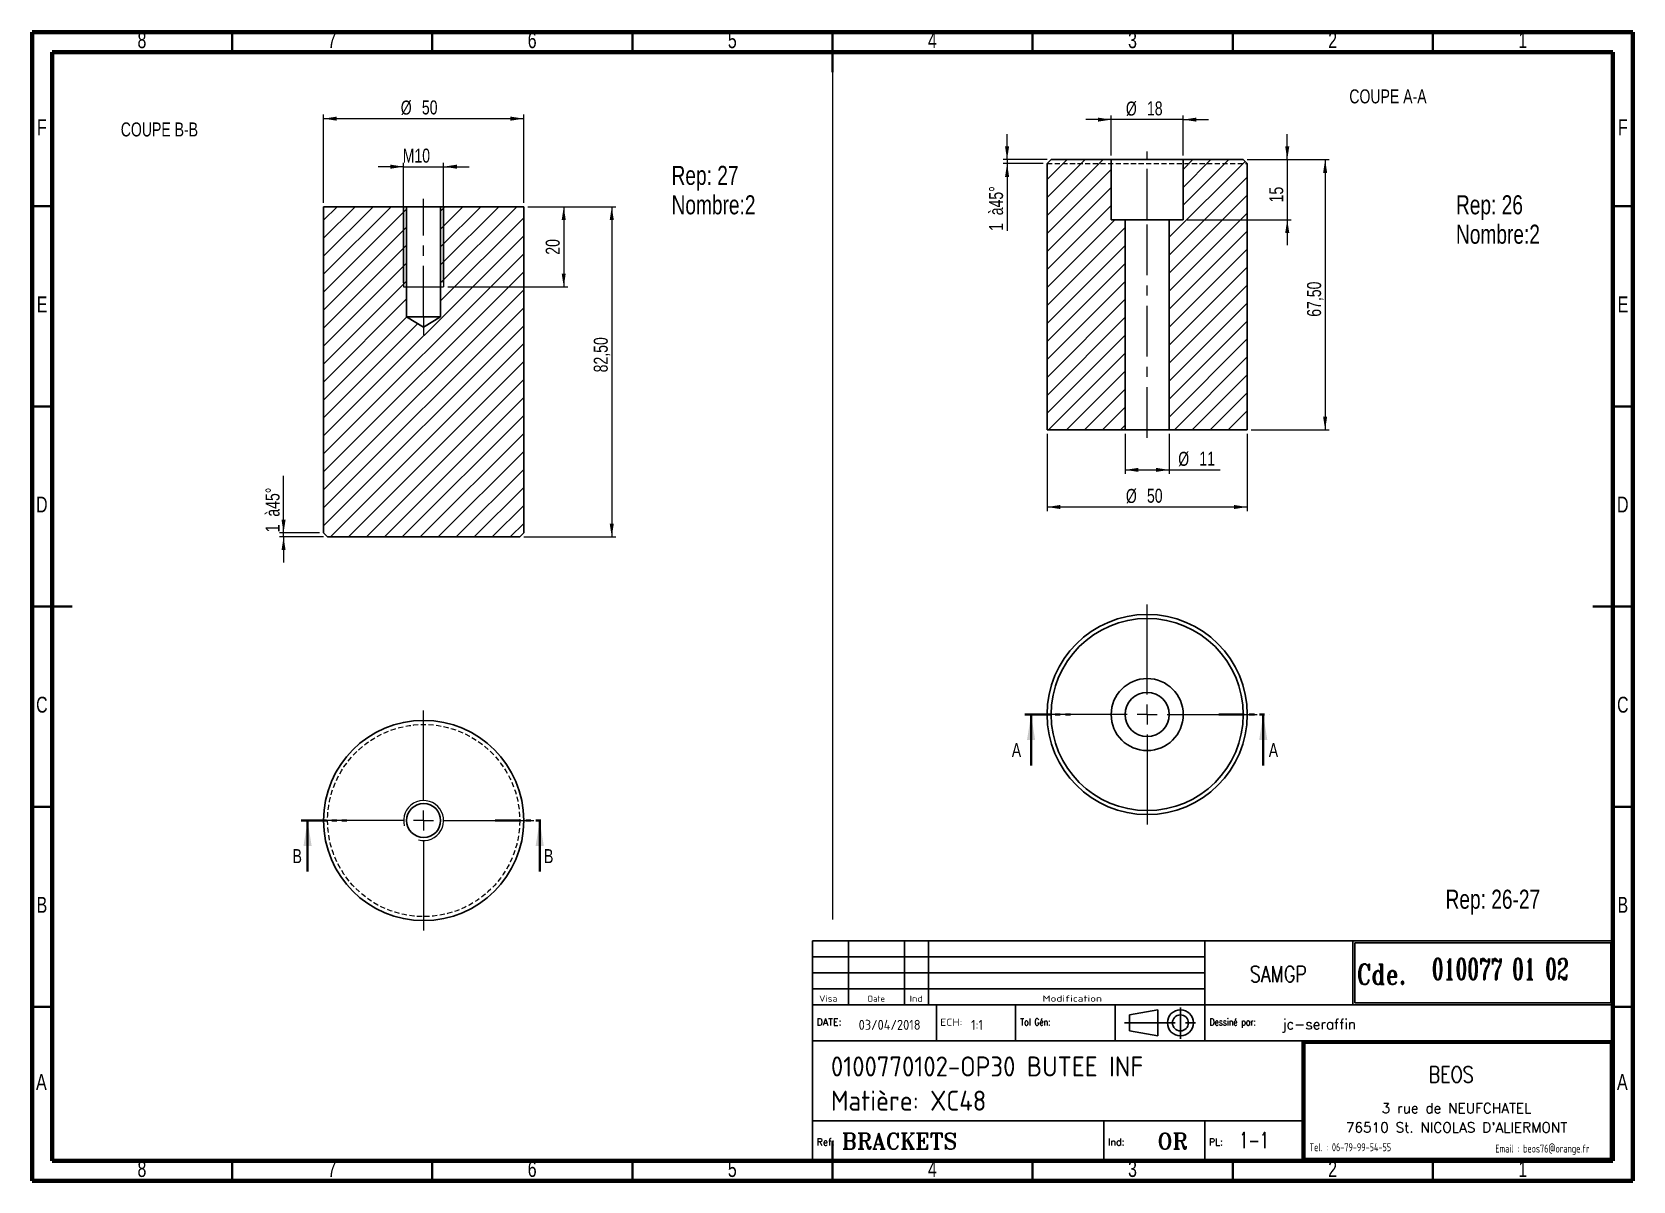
# Model space of a CAD drawing. Header units: millimetres. Extents: x 15 to 415, y 5 to 292.
import ezdxf

# ---------------------------------------------------------------- set-up
doc = ezdxf.new("R2010")
doc.units = ezdxf.units.MM
for name, pattern in [('CENTERX2', [20.32, 12.7, -2.54, 2.54, -2.54]), ('HIDDEN', [1.905, 1.27, -0.635]), ('PHANTOM', [12.7, 6.35, -1.27, 1.27, -1.27, 1.27, -1.27])]:
    doc.linetypes.add(name, pattern=pattern)
doc.layers.add('DIMENSIONS', color=176, linetype='Continuous')
doc.styles.add('SLDTEXTSTYLE0', font='TXT', dxfattribs={"width": 0.75})
doc.styles.add('SLDTEXTSTYLE1', font='ISOCP')
doc.styles.add('SLDTEXTSTYLE10', font='ISOCP', dxfattribs={"width": 1.147311})
doc.styles.add('SLDTEXTSTYLE11', font='ISOCP', dxfattribs={"width": 1.385904})
doc.styles.add('SLDTEXTSTYLE12', font='ISOCP', dxfattribs={"width": 1.246461})
doc.styles.add('SLDTEXTSTYLE13', font='ROMAND')
doc.styles.add('SLDTEXTSTYLE2', font='ROMANT', dxfattribs={"width": 0.8})
doc.styles.add('SLDTEXTSTYLE3', font='ISOCP', dxfattribs={"width": 0.8})
doc.styles.add('SLDTEXTSTYLE4', font='ROMANS', dxfattribs={"width": 0.8})
doc.styles.add('SLDTEXTSTYLE5', font='ROMANT')
doc.styles.add('SLDTEXTSTYLE6', font='ROMANS')
doc.styles.add('SLDTEXTSTYLE7', font='ROMANT', dxfattribs={"width": 0.65})
doc.styles.add('SLDTEXTSTYLE8', font='ISOCP', dxfattribs={"width": 1.446157})
doc.styles.add('SLDTEXTSTYLE9', font='ISOCP', dxfattribs={"width": 1.294402})
doc.dimstyles.new('SLDDIMSTYLE0', dxfattribs={"dimtxt": 3.5, "dimasz": 3.302, "dimexe": 0, "dimexo": 0.0625, "dimgap": 0.875, "dimtad": 1, "dimrnd": 1e-09, "dimzin": 12, "dimdsep": 46, "dimtxsty": 'SLDTEXTSTYLE0', "dimsah": 1, "dimcen": 0.09, "dimadec": 0, "dimazin": 3, "dimtfac": 1, "dimtmove": 0, "dimatfit": 0, "dimfxl": 1, "dimfrac": 2, "dimtolj": 1, "dimtzin": 12, "dimarcsym": 0})
doc.dimstyles.new('SLDDIMSTYLE1', dxfattribs={"dimtxt": 3.5, "dimasz": 3.302, "dimexe": 0, "dimexo": 0.0625, "dimgap": 0.875, "dimtad": 1, "dimrnd": 1e-09, "dimzin": 12, "dimdsep": 46, "dimtxsty": 'SLDTEXTSTYLE0', "dimsah": 1, "dimcen": 0.09, "dimadec": 0, "dimazin": 3, "dimtfac": 1, "dimtofl": 0, "dimtmove": 0, "dimatfit": 3, "dimfxl": 1, "dimfrac": 2, "dimtolj": 1, "dimtzin": 12, "dimarcsym": 0})

# ---------------------------------------------------------------- blocks, each defined once
blk = doc.blocks.new('SW_NOTE_0')
at = {"color": 0, "linetype": 'Continuous', "lineweight": 0, "char_height": 4.763, "attachment_point": 1, "style": 'SLDTEXTSTYLE0'}
for s, insert in [('Rep: 26', (0, 6.14)), ('Nombre:2', (0, -1.21))]:
    blk.add_mtext(s, dxfattribs=dict(at, insert=insert))
blk = doc.blocks.new('SW_NOTE_1')
at = {"color": 0, "linetype": 'Continuous', "lineweight": 0, "char_height": 4.763, "attachment_point": 1, "style": 'SLDTEXTSTYLE0'}
for s, insert in [('Rep: 27', (0, 6.14)), ('Nombre:2', (0, -1.21))]:
    blk.add_mtext(s, dxfattribs=dict(at, insert=insert))
blk = doc.blocks.new('SW_CENTERMARKSYMBOL_0')
at = {"color": 0, "linetype": 'Continuous', "lineweight": 0}
for p, q in [((0, 5), (0, 27.5)), ((-5, 0), (-27.5, 0)), ((0, 0), (-2.5, 0)), ((0, 0), (0, 2.5)), ((0, 0), (0, -2.5)), ((0, 0), (2.5, 0)), ((5, 0), (27.5, 0)), ((0, -5), (0, -27.5))]:
    blk.add_line(p, q, dxfattribs=at)
blk = doc.blocks.new('_D')
at = {"color": 7, "linetype": 'Continuous', "lineweight": 18}
for p, q in [((328.62, 260.15), (328.62, 266.5)), ((318.62, 260.15), (329.62, 260.15)), ((328.62, 260.15), (328.62, 245.15)), ((303.62, 245.15), (329.62, 245.15)), ((328.62, 245.15), (328.62, 238.8))]:
    blk.add_line(p, q, dxfattribs=at)
for points in [[(328.62, 260.15), (329.13, 263.45), (328.11, 263.45)], [(328.62, 245.15), (328.11, 241.84), (329.13, 241.84)]]:
    blk.add_solid(points, dxfattribs=at)
at = {"color": 7, "linetype": 'Continuous', "lineweight": 18, "insert": (324.11, 249.47), "char_height": 3.5, "attachment_point": 1, "rotation": 90, "style": 'SLDTEXTSTYLE0'}
blk.add_mtext('15', dxfattribs=at)
blk = doc.blocks.new('_D_1')
at = {"color": 7, "linetype": 'Continuous', "lineweight": 18}
for p, q in [((318.62, 260.15), (339.08, 260.15)), ((338.08, 260.15), (338.08, 192.65)), ((319.62, 192.65), (339.08, 192.65))]:
    blk.add_line(p, q, dxfattribs=at)
for points in [[(338.08, 260.15), (337.58, 256.84), (338.59, 256.84)], [(338.08, 192.65), (338.59, 195.95), (337.58, 195.95)]]:
    blk.add_solid(points, dxfattribs=at)
at = {"color": 7, "linetype": 'Continuous', "lineweight": 18, "insert": (333.57, 220.9), "char_height": 3.5, "attachment_point": 1, "rotation": 90, "style": 'SLDTEXTSTYLE0'}
blk.add_mtext('67,50', dxfattribs=at)
blk = doc.blocks.new('_D_2')
at = {"color": 7, "linetype": 'Continuous', "lineweight": 18}
for p, q in [((258.62, 260.15), (258.62, 266.5)), ((268.62, 260.15), (257.62, 260.15)), ((258.62, 260.15), (258.62, 259.15)), ((267.62, 259.15), (257.62, 259.15)), ((258.62, 259.15), (258.62, 242.36))]:
    blk.add_line(p, q, dxfattribs=at)
for points in [[(258.62, 260.15), (259.13, 263.45), (258.11, 263.45)], [(258.62, 259.15), (258.11, 255.84), (259.13, 255.84)]]:
    blk.add_solid(points, dxfattribs=at)
at = {"color": 7, "linetype": 'Continuous', "lineweight": 18, "char_height": 3.5, "attachment_point": 1, "rotation": 90, "style": 'SLDTEXTSTYLE0'}
for s, insert in [('à45°', (254.11, 246.25)), ('1', (254.11, 242.36))]:
    blk.add_mtext(s, dxfattribs=dict(at, insert=insert))
blk = doc.blocks.new('_D_3')
at = {"color": 7, "linetype": 'Continuous', "lineweight": 18}
for p, q in [((284.62, 270.15), (278.27, 270.15)), ((284.62, 261.15), (284.62, 271.15)), ((302.62, 270.15), (284.62, 270.15)), ((302.62, 261.15), (302.62, 271.15)), ((302.62, 270.15), (308.97, 270.15))]:
    blk.add_line(p, q, dxfattribs=at)
for points in [[(284.62, 270.15), (281.32, 270.65), (281.32, 269.64)], [(302.62, 270.15), (305.92, 269.64), (305.92, 270.65)]]:
    blk.add_solid(points, dxfattribs=at)
at = {"color": 7, "linetype": 'Continuous', "lineweight": 18, "char_height": 3.5, "attachment_point": 1, "style": 'SLDTEXTSTYLE0'}
for s, insert in [('%%c', (288.3, 274.66)), ('18', (293.57, 274.71))]:
    blk.add_mtext(s, dxfattribs=dict(at, insert=insert))
blk = doc.blocks.new('_D_4')
at = {"color": 7, "linetype": 'Continuous', "lineweight": 18}
for p, q in [((288.12, 191.65), (288.12, 181.65)), ((299.12, 191.65), (299.12, 181.65)), ((288.12, 182.65), (299.12, 182.65)), ((299.12, 182.65), (311.83, 182.65))]:
    blk.add_line(p, q, dxfattribs=at)
for points in [[(288.12, 182.65), (291.42, 182.14), (291.42, 183.15)], [(299.12, 182.65), (295.82, 183.15), (295.82, 182.14)]]:
    blk.add_solid(points, dxfattribs=at)
at = {"color": 7, "linetype": 'Continuous', "lineweight": 18, "char_height": 3.5, "attachment_point": 1, "style": 'SLDTEXTSTYLE0'}
for s, insert in [('%%c', (301.38, 187.16)), ('11', (306.66, 187.21))]:
    blk.add_mtext(s, dxfattribs=dict(at, insert=insert))
blk = doc.blocks.new('_D_5')
at = {"color": 7, "linetype": 'Continuous', "lineweight": 18}
for p, q in [((268.62, 191.65), (268.62, 172.37)), ((318.62, 191.65), (318.62, 172.37)), ((318.62, 173.37), (268.62, 173.37))]:
    blk.add_line(p, q, dxfattribs=at)
for points in [[(268.62, 173.37), (271.92, 172.86), (271.92, 173.88)], [(318.62, 173.37), (315.32, 173.88), (315.32, 172.86)]]:
    blk.add_solid(points, dxfattribs=at)
at = {"color": 7, "linetype": 'Continuous', "lineweight": 18, "char_height": 3.5, "attachment_point": 1, "style": 'SLDTEXTSTYLE0'}
for s, insert in [('%%c', (288.3, 177.88)), ('50', (293.57, 177.94))]:
    blk.add_mtext(s, dxfattribs=dict(at, insert=insert))
blk = doc.blocks.new('SW_CENTERMARKSYMBOL_1')
at = {"color": 0, "linetype": 'Continuous', "lineweight": 0}
for p, q in [((0, 5), (0, 27.5)), ((-5, 0), (-27.5, 0)), ((0, 0), (-2.5, 0)), ((0, 0), (0, 2.5)), ((0, 0), (0, -2.5)), ((0, 0), (2.5, 0)), ((5, 0), (27.5, 0)), ((0, -5), (0, -27.5))]:
    blk.add_line(p, q, dxfattribs=at)
blk = doc.blocks.new('_D_6')
at = {"color": 7, "linetype": 'Continuous', "lineweight": 18}
for p, q in [((107.85, 258.39), (101.5, 258.39)), ((107.85, 229.39), (107.85, 259.39)), ((107.85, 258.39), (117.85, 258.39)), ((117.85, 229.39), (117.85, 259.39)), ((117.85, 258.39), (124.2, 258.39))]:
    blk.add_line(p, q, dxfattribs=at)
for points in [[(107.85, 258.39), (104.54, 258.9), (104.54, 257.88)], [(117.85, 258.39), (121.15, 257.88), (121.15, 258.9)]]:
    blk.add_solid(points, dxfattribs=at)
at = {"color": 7, "linetype": 'Continuous', "lineweight": 18, "insert": (107.62, 262.9), "char_height": 3.5, "attachment_point": 1, "style": 'SLDTEXTSTYLE0'}
blk.add_mtext('M10', dxfattribs=at)
blk = doc.blocks.new('_D_7')
at = {"color": 7, "linetype": 'Continuous', "lineweight": 18}
for p, q in [((87.85, 249.39), (87.85, 271.39)), ((87.85, 270.39), (137.85, 270.39)), ((137.85, 249.39), (137.85, 271.39))]:
    blk.add_line(p, q, dxfattribs=at)
for points in [[(87.85, 270.39), (91.15, 269.88), (91.15, 270.9)], [(137.85, 270.39), (134.54, 270.9), (134.54, 269.88)]]:
    blk.add_solid(points, dxfattribs=at)
at = {"color": 7, "linetype": 'Continuous', "lineweight": 18, "char_height": 3.5, "attachment_point": 1, "style": 'SLDTEXTSTYLE0'}
for s, insert in [('%%c', (107.13, 274.9)), ('50', (112.41, 274.95))]:
    blk.add_mtext(s, dxfattribs=dict(at, insert=insert))
blk = doc.blocks.new('_D_8')
at = {"color": 7, "linetype": 'Continuous', "lineweight": 18}
for p, q in [((138.85, 248.39), (148.85, 248.39)), ((147.85, 248.39), (147.85, 228.39)), ((118.85, 228.39), (148.85, 228.39))]:
    blk.add_line(p, q, dxfattribs=at)
for points in [[(147.85, 248.39), (147.34, 245.09), (148.35, 245.09)], [(147.85, 228.39), (148.35, 231.69), (147.34, 231.69)]]:
    blk.add_solid(points, dxfattribs=at)
at = {"color": 7, "linetype": 'Continuous', "lineweight": 18, "insert": (143.34, 236.4), "char_height": 3.5, "attachment_point": 1, "rotation": 90, "style": 'SLDTEXTSTYLE0'}
blk.add_mtext('20', dxfattribs=at)
blk = doc.blocks.new('_D_9')
at = {"color": 7, "linetype": 'Continuous', "lineweight": 18}
for p, q in [((138.85, 248.39), (160.85, 248.39)), ((159.85, 248.39), (159.85, 165.89)), ((137.85, 165.89), (160.85, 165.89))]:
    blk.add_line(p, q, dxfattribs=at)
for points in [[(159.85, 248.39), (159.34, 245.09), (160.35, 245.09)], [(159.85, 165.89), (160.35, 169.19), (159.34, 169.19)]]:
    blk.add_solid(points, dxfattribs=at)
at = {"color": 7, "linetype": 'Continuous', "lineweight": 18, "insert": (155.34, 207), "char_height": 3.5, "attachment_point": 1, "rotation": 90, "style": 'SLDTEXTSTYLE0'}
blk.add_mtext('82,50', dxfattribs=at)
blk = doc.blocks.new('_D_10')
at = {"color": 7, "linetype": 'Continuous', "lineweight": 18}
for p, q in [((77.85, 166.89), (77.85, 181.17)), ((86.85, 166.89), (76.85, 166.89)), ((87.85, 165.89), (76.85, 165.89)), ((77.85, 165.89), (77.85, 166.89)), ((77.85, 165.89), (77.85, 159.54))]:
    blk.add_line(p, q, dxfattribs=at)
for points in [[(77.85, 166.89), (78.35, 170.19), (77.34, 170.19)], [(77.85, 165.89), (77.34, 162.59), (78.35, 162.59)]]:
    blk.add_solid(points, dxfattribs=at)
at = {"color": 7, "linetype": 'Continuous', "lineweight": 18, "char_height": 3.5, "attachment_point": 1, "rotation": 90, "style": 'SLDTEXTSTYLE0'}
for s, insert in [('à45°', (73.34, 170.96)), ('1', (73.34, 167.06))]:
    blk.add_mtext(s, dxfattribs=dict(at, insert=insert))

msp = doc.modelspace()

# ---------------------------------------------------------------- hatches: boundary and pattern name
at = {"linetype": 'Continuous', "lineweight": 18}
h = msp.add_hatch(dxfattribs=at)
h.set_pattern_fill('ANSI31', style=0)
h.paths.add_polyline_path([(284.621, 245.145), (284.621, 260.145), (269.621, 260.145), (268.621, 259.145), (268.621, 192.645), (288.121, 192.645), (288.121, 245.145)], flags=0)
h = msp.add_hatch(dxfattribs=at)
h.set_pattern_fill('ANSI31', style=0)
h.paths.add_polyline_path([(318.621, 259.145), (317.621, 260.145), (302.621, 260.145), (302.621, 245.145), (299.121, 245.145), (299.121, 192.645), (318.621, 192.645)], flags=0)
h = msp.add_hatch(dxfattribs=at)
h.set_pattern_fill('ANSI31', style=0)
h.paths.add_polyline_path([(136.847, 165.888), (137.847, 166.888), (137.847, 248.388), (117.097, 248.388), (117.097, 220.888), (112.847, 218.334), (108.597, 220.888), (108.597, 248.388), (87.847, 248.388), (87.847, 166.888), (88.847, 165.888)], flags=0)

# ---------------------------------------------------------------- linework, layer by layer
at = {"color": 7, "linetype": 'Continuous', "lineweight": 70}
for p, q in [((15, 5), (15, 292)), ((15, 292), (415, 292)), ((415, 292), (415, 5)), ((20, 10), (20, 287)), ((20, 287), (410, 287)), ((410, 287), (410, 10)), ((410, 10), (20, 10)), ((415, 5), (15, 5))]:
    msp.add_line(p, q, dxfattribs=at)
at = {"color": 7, "linetype": 'Continuous', "lineweight": 35}
for p, q in [((65, 287), (65, 292)), ((115, 287), (115, 292)), ((165, 287), (165, 292)), ((215, 292), (215, 282)), ((215, 287), (215, 292)), ((265, 287), (265, 292)), ((315, 287), (315, 292)), ((365, 287), (365, 292)), ((20, 248.5), (15, 248.5)), ((410, 248.5), (415, 248.5)), ((20, 198.5), (15, 198.5)), ((410, 198.5), (415, 198.5)), ((15, 148.5), (25, 148.5)), ((20, 148.5), (15, 148.5)), ((415, 148.5), (405, 148.5)), ((410, 148.5), (415, 148.5)), ((264.621, 108.825), (264.621, 121.525)), ((322.621, 108.825), (322.621, 121.525)), ((20, 98.5), (15, 98.5)), ((410, 98.5), (415, 98.5)), ((83.847, 82.347), (83.847, 95.047)), ((141.847, 82.347), (141.847, 95.047)), ((20, 48.5), (15, 48.5)), ((410, 48.5), (415, 48.5)), ((215, 5), (215, 15)), ((65, 10), (65, 5)), ((115, 10), (115, 5)), ((165, 10), (165, 5)), ((215, 10), (215, 5)), ((265, 10), (265, 5)), ((315, 10), (315, 5)), ((365, 10), (365, 5))]:
    msp.add_line(p, q, dxfattribs=at)
at = {"color": 7, "linetype": 'Continuous', "lineweight": 18}
for p, q in [((215, 282), (215, 70.358)), ((107.847, 248.388), (107.847, 228.388)), ((117.847, 248.388), (117.847, 228.388)), ((107.847, 228.388), (117.847, 228.388))]:
    msp.add_line(p, q, dxfattribs=at)
at = {"color": 7, "linetype": 'Continuous', "lineweight": 25}
for p, q in [((269.621, 260.145), (268.621, 259.145)), ((284.621, 260.145), (269.621, 260.145)), ((284.621, 245.145), (284.621, 260.145)), ((302.621, 260.145), (284.621, 260.145)), ((302.621, 260.145), (302.621, 245.145)), ((317.621, 260.145), (302.621, 260.145)), ((318.621, 259.145), (317.621, 260.145)), ((268.621, 259.145), (268.621, 192.645)), ((318.621, 192.645), (318.621, 259.145)), ((87.847, 166.888), (87.847, 248.388)), ((87.847, 248.388), (108.597, 248.388)), ((108.597, 220.888), (108.597, 248.388)), ((117.097, 248.388), (108.597, 248.388)), ((117.097, 248.388), (117.097, 220.888)), ((117.097, 248.388), (137.847, 248.388)), ((137.847, 248.388), (137.847, 166.888)), ((288.121, 245.145), (284.621, 245.145)), ((288.121, 192.645), (288.121, 245.145)), ((299.121, 245.145), (288.121, 245.145)), ((299.121, 245.145), (299.121, 192.645)), ((302.621, 245.145), (299.121, 245.145)), ((112.847, 218.334), (108.597, 220.888)), ((117.097, 220.888), (108.597, 220.888)), ((117.097, 220.888), (112.847, 218.334)), ((268.621, 192.645), (288.121, 192.645)), ((299.121, 192.645), (288.121, 192.645)), ((299.121, 192.645), (318.621, 192.645)), ((88.847, 165.888), (87.847, 166.888)), ((136.847, 165.888), (88.847, 165.888)), ((137.847, 166.888), (136.847, 165.888))]:
    msp.add_line(p, q, dxfattribs=at)
at = {"color": 7, "linetype": 'CENTERX2', "lineweight": 18}
for p, q in [((293.621, 245.145), (293.621, 262.145)), ((112.847, 220.888), (112.847, 250.388)), ((293.621, 190.645), (293.621, 245.145)), ((112.847, 220.888), (112.847, 216.334))]:
    msp.add_line(p, q, dxfattribs=at)
at = {"color": 7, "linetype": 'HIDDEN', "lineweight": 18}
msp.add_line((268.621, 259.145), (318.621, 259.145), dxfattribs=at)
at = {"color": 7, "linetype": 'PHANTOM', "lineweight": 35}
for p, q in [((263.033, 121.525), (275.74, 121.525)), ((311.508, 121.525), (324.208, 121.525)), ((82.259, 95.047), (94.966, 95.047)), ((130.734, 95.047), (143.434, 95.047))]:
    msp.add_line(p, q, dxfattribs=at)
at = {"color": 7, "linetype": 'Continuous', "lineweight": 25}
for centre, radius in [((293.621, 121.525), 25), ((293.621, 121.525), 24), ((293.621, 121.525), 9), ((293.621, 121.525), 5.5), ((112.847, 95.047), 25), ((112.847, 95.047), 4.25)]:
    msp.add_circle(centre, radius, dxfattribs=at)
at = {"color": 7, "linetype": 'HIDDEN', "lineweight": 18}
msp.add_circle((112.847, 95.047), 24, dxfattribs=at)
at = {"color": 7, "linetype": 'Continuous', "lineweight": 18}
msp.add_arc((112.847, 95.047), 5, 255, 195, dxfattribs=at)
at = {"color": 7, "linetype": 'Continuous', "lineweight": 35}
for points in [[(264.621, 121.525), (263.605, 115.175), (265.637, 115.175)], [(322.621, 121.525), (321.605, 115.175), (323.637, 115.175)], [(83.847, 95.047), (82.831, 88.697), (84.863, 88.697)], [(141.847, 95.047), (140.831, 88.697), (142.863, 88.697)]]:
    msp.add_solid(points, dxfattribs=at)
at = {"layer": 'DIMENSIONS', "color": 3}
for p, q in [((308, 65), (210, 65)), ((219, 49), (219, 65)), ((233, 49), (233, 65)), ((239, 49), (239, 65)), ((210, 61), (308, 61)), ((308, 57), (210, 57)), ((210, 53), (308, 53))]:
    msp.add_line(p, q, dxfattribs=at)
at = {"layer": 'DIMENSIONS', "color": 6}
for p, q in [((210, 65), (210, 10)), ((410, 10), (410, 65)), ((410, 40), (332.384, 40)), ((332.384, 40), (332.384, 10)), ((409.8, 39.8), (332.584, 39.8)), ((332.584, 39.8), (332.584, 10.2)), ((409.6, 39.6), (332.784, 39.6)), ((332.784, 39.6), (332.784, 10.4)), ((409.4, 39.4), (332.984, 39.4)), ((332.984, 39.4), (332.984, 10.6)), ((409.4, 10.6), (409.4, 39.4)), ((409.6, 10.4), (409.6, 39.6)), ((409.8, 10.2), (409.8, 39.8)), ((210, 10), (410, 10)), ((332.584, 10.2), (409.8, 10.2)), ((332.784, 10.4), (409.6, 10.4)), ((332.984, 10.6), (409.4, 10.6))]:
    msp.add_line(p, q, dxfattribs=at)
at = {"layer": 'DIMENSIONS', "color": 1}
for p, q in [((410, 65), (308, 65)), ((308, 49), (308, 65)), ((345, 49), (345, 65)), ((345.5, 49.5), (345.5, 64.5)), ((345.5, 64.5), (409.5, 64.5)), ((409.5, 64.5), (409.5, 49.5)), ((210, 49), (410, 49)), ((241, 49), (241, 40)), ((260.731, 49), (260.731, 40)), ((285.62, 49), (285.62, 40)), ((308, 49), (308, 40)), ((409.5, 49.5), (345.5, 49.5)), ((332.384, 40), (210, 40)), ((332.384, 20), (210, 20)), ((282.792, 20), (282.792, 10)), ((308, 20), (308, 10))]:
    msp.add_line(p, q, dxfattribs=at)
at = {"layer": 'DIMENSIONS'}
for p, q in [((345.5, 49.5), (345.5, 64.5)), ((345.5, 64.5), (409.5, 64.5)), ((409.5, 64.5), (409.5, 49.5)), ((409.5, 49.5), (345.5, 49.5))]:
    msp.add_line(p, q, dxfattribs=at)
at = {"layer": 'DIMENSIONS', "color": 3, "linetype": 'CENTERX2'}
for p, q in [((301.934, 48.348), (301.934, 40.513)), ((287.946, 44.5), (306.201, 44.5))]:
    msp.add_line(p, q, dxfattribs=at)
at = {"layer": 'DIMENSIONS', "color": 7}
for p, q in [((296.244, 47.75), (289.244, 46.5)), ((289.244, 46.5), (289.244, 42.5)), ((296.244, 41.25), (296.244, 47.75)), ((289.244, 42.5), (296.244, 41.25))]:
    msp.add_line(p, q, dxfattribs=at)
for radius in [3.25, 2]:
    msp.add_circle((301.934, 44.5), radius, dxfattribs=at)

# ---------------------------------------------------------------- block references
at = {"color": 7, "linetype": 'Continuous', "lineweight": 0}
for name, p in [('SW_NOTE_1', (174.782, 252.462)), ('SW_NOTE_0', (370.778, 245.112)), ('SW_CENTERMARKSYMBOL_0', (293.621, 121.525)), ('SW_CENTERMARKSYMBOL_1', (112.847, 95.047))]:
    msp.add_blockref(name, p, dxfattribs=at)

# ---------------------------------------------------------------- texts
at = {"color": 7, "linetype": 'Continuous', "lineweight": 0, "style": 'SLDTEXTSTYLE0'}
for s, insert, char_height, attachment_point in [('8', (42.46, 291.973), 3.969, 2), ('6', (139.96, 291.973), 3.969, 2), ('3', (289.96, 291.973), 3.969, 2), ('2', (339.96, 291.973), 3.969, 2), ('7', (89.96, 291.973), 3.969, 2), ('5', (189.96, 291.973), 3.969, 2), ('4', (239.96, 291.973), 3.969, 2), ('1', (387.46, 291.973), 3.969, 2), ('COUPE A-A', (353.785, 277.705), 3.5, 2), ('F', (17.458, 270.223), 3.969, 2), ('COUPE B-B', (46.828, 269.445), 3.5, 2), ('F', (412.458, 270.223), 3.969, 2), ('E', (17.508, 225.973), 3.969, 2), ('E', (412.508, 225.973), 3.969, 2), ('D', (17.453, 175.973), 3.969, 2), ('D', (412.453, 175.973), 3.969, 2), ('C', (17.459, 125.973), 3.969, 2), ('C', (412.459, 125.973), 3.969, 2), ('Rep: 26-27', (368.172, 77.768), 4.7625, 1), ('B', (17.471, 75.973), 3.969, 2), ('B', (412.471, 75.973), 3.969, 2), ('A', (17.34, 31.723), 3.969, 2), ('A', (412.34, 31.723), 3.969, 2), ('8', (42.46, 9.973), 3.969, 2), ('7', (89.96, 9.973), 3.969, 2), ('6', (139.96, 9.973), 3.969, 2), ('5', (189.96, 9.973), 3.969, 2), ('4', (239.96, 9.973), 3.969, 2), ('3', (289.96, 9.973), 3.969, 2), ('2', (339.96, 9.973), 3.969, 2), ('1', (387.46, 9.973), 3.969, 2)]:
    msp.add_mtext(s, dxfattribs=dict(at, insert=insert, char_height=char_height, attachment_point=attachment_point))
at = {"color": 7, "linetype": 'Continuous', "char_height": 3.5, "attachment_point": 1, "style": 'SLDTEXTSTYLE0'}
for s, insert in [('A', (259.792, 114.381)), ('A', (324, 114.381)), ('B', (80.096, 87.903)), ('B', (142.918, 87.903))]:
    msp.add_mtext(s, dxfattribs=dict(at, insert=insert))
at = {"layer": 'DIMENSIONS'}
for s, insert, char_height, attachment_point, style in [('010077 01 02', (364.756, 60.609), 5.29167, 1, 'SLDTEXTSTYLE7'), ('SAMGP', (326.4, 58.701), 4, 2, 'SLDTEXTSTYLE2'), ('Cde.', (346, 59.126), 5, 1, 'SLDTEXTSTYLE2'), ('Visa', (211.655, 51.348), 1.5671, 1, 'SLDTEXTSTYLE12'), ('Date', (223.824, 51.283), 1.4924, 1, 'SLDTEXTSTYLE10'), ('Ind', (234.254, 51.283), 1.4924, 1, 'SLDTEXTSTYLE11'), ('Modification', (267.489, 51.348), 1.56705, 1, 'SLDTEXTSTYLE8'), ('DATE:', (211.034, 45.598), 1.7277, 1, 'SLDTEXTSTYLE6'), ('03/04/2018', (221.533, 45.253), 2.5, 1, 'SLDTEXTSTYLE1'), ('ECH:', (241.911, 45.56), 1.8141, 1, 'SLDTEXTSTYLE9'), ('1:1', (249.62, 45.24), 2.5, 1, 'SLDTEXTSTYLE1'), ('Tol Gén:', (261.952, 45.598), 1.7277, 1, 'SLDTEXTSTYLE4'), ('Dessiné par:', (309.221, 45.598), 1.72768, 1, 'SLDTEXTSTYLE4'), ('jc-seraffin', (327.355, 45.42), 2.5, 1, 'SLDTEXTSTYLE5'), ('0100770102-OP30 BUTEE INF', (214.603, 36.107), 5, 1, 'SLDTEXTSTYLE1'), ('BEOS', (369.571, 33.595), 4, 2, 'SLDTEXTSTYLE2'), ('Matière: XC48', (214.603, 27.564), 5, 1, 'SLDTEXTSTYLE1'), ('3 rue de NEUFCHATEL', (370.909, 24.448), 2.5, 2, 'SLDTEXTSTYLE13'), ('BRACKETS', (217.337, 16.951), 4, 1, 'SLDTEXTSTYLE5'), ('OR', (296.194, 16.951), 4, 1, 'SLDTEXTSTYLE5'), ('1-1', (316.651, 17.173), 4, 1, 'SLDTEXTSTYLE7'), ("76510 St. NICOLAS D'ALIERMONT", (370.903, 19.623), 2.5, 2, 'SLDTEXTSTYLE13'), ('Ref:', (211.034, 15.598), 1.7277, 1, 'SLDTEXTSTYLE6'), ('Ind:', (283.826, 15.598), 1.7277, 1, 'SLDTEXTSTYLE6'), ('PL:', (309.034, 15.598), 1.7277, 1, 'SLDTEXTSTYLE6'), ('Tel. : 06-79-99-54-55', (344.36, 14.429), 2, 2, 'SLDTEXTSTYLE3'), ('Email : beos76@orange.fr', (392.372, 14.097), 2, 2, 'SLDTEXTSTYLE3')]:
    msp.add_mtext(s, dxfattribs=dict(at, insert=insert, char_height=char_height, attachment_point=attachment_point, style=style))

# ---------------------------------------------------------------- dimensions: what is measured, and where the dimension line sits
at = {"color": 7, "linetype": 'Continuous', "lineweight": 18}
for base, p1, p2, text, dimstyle, picture, middle in [((137.847, 270.388), (87.847, 248.388), (137.847, 248.388), '%%c<>', 'SLDDIMSTYLE1', '_D_7', (112.353, 270.388)), ((284.621, 270.145), (302.621, 260.145), (284.621, 260.145), '%%c<>', 'SLDDIMSTYLE0', '_D_3', (293.522, 270.145)), ((117.847, 258.388), (107.847, 228.388), (117.847, 228.388), 'M10', 'SLDDIMSTYLE0', '_D_6', (112.353, 258.388)), ((268.621, 173.372), (318.621, 192.645), (268.621, 192.645), '%%c<>', 'SLDDIMSTYLE1', '_D_5', (293.522, 173.372)), ((299.121, 182.645), (288.121, 192.645), (299.121, 192.645), '%%c<>', 'SLDDIMSTYLE1', '_D_4', (306.609, 182.645))]:
    dim = msp.add_linear_dim(base=base, p1=p1, p2=p2, text=text, dimstyle=dimstyle, dxfattribs=at)
    dim.commit()
    dim.dimension.update_dxf_attribs({"geometry": picture, "text_midpoint": middle, "dimtype": 160})
for base, p1, p2, picture, middle in [((258.621, 259.145), (269.621, 260.145), (268.621, 259.145), '_D_2', (258.621, 249.41)), ((77.847, 166.888), (88.847, 165.888), (87.847, 166.888), '_D_10', (77.847, 174.113))]:
    dim = msp.add_linear_dim(base=base, p1=p1, p2=p2, angle=90, text='<> à45°', dimstyle='SLDDIMSTYLE0', dxfattribs=at)
    dim.commit()
    dim.dimension.update_dxf_attribs({"geometry": picture, "text_midpoint": middle, "dimtype": 160})
for base, p1, p2, dimstyle, picture, middle in [((328.621, 245.145), (317.621, 260.145), (302.621, 245.145), 'SLDDIMSTYLE0', '_D', (328.621, 252.06)), ((338.085, 192.645), (317.621, 260.145), (318.621, 192.645), 'SLDDIMSTYLE1', '_D_1', (338.085, 226.714)), ((147.847, 228.388), (137.847, 248.388), (117.847, 228.388), 'SLDDIMSTYLE0', '_D_8', (147.847, 238.987)), ((159.847, 165.888), (137.847, 248.388), (136.847, 165.888), 'SLDDIMSTYLE1', '_D_9', (159.847, 212.816))]:
    dim = msp.add_linear_dim(base=base, p1=p1, p2=p2, angle=90, dimstyle=dimstyle, dxfattribs=at)
    dim.commit()
    dim.dimension.update_dxf_attribs({"geometry": picture, "text_midpoint": middle, "dimtype": 160})

doc.saveas('drawing.dxf')
